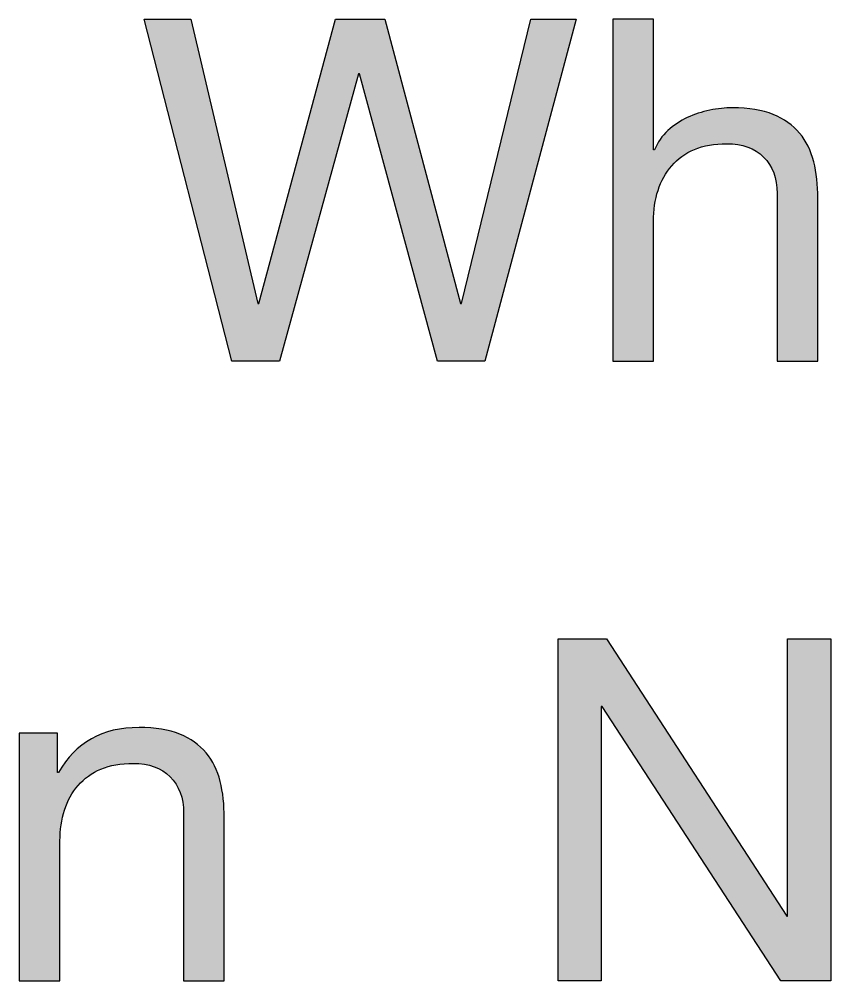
# Paper-space layout 'A3mask' of a CAD drawing. Extents: x 0 to 394, y 0 to 277.
# Drawn here: x 321.67 to 325.09, y 29.013 to 33.067 of the extents above; entities that cross this region are included whole.
import ezdxf
from ezdxf.enums import TextEntityAlignment as Align

# ---------------------------------------------------------------- set-up
doc = ezdxf.new("R2010")
doc.units = 0
doc.layers.get('0').update_dxf_attribs({"linetype": 'CONTINUOUS'})
doc.layers.get('Defpoints').update_dxf_attribs({"linetype": 'CONTINUOUS'})
doc.layers.add('JPP_Mask', color=7, linetype='CONTINUOUS')
doc.styles.add('JPP', font='arial.ttf')

# ---------------------------------------------------------------- blocks, each defined once
blk = doc.blocks.new('A3mask')
at = {"true_color": 0x004a91}
for points in [[(324.0182, 33.0666), (323.8266, 33.0666), (323.5337, 31.8674), (323.5297, 31.8674), (323.2108, 33.0666), (323.0027, 33.0666), (322.6799, 31.8674), (322.6757, 31.8674), (322.3932, 33.0666), (322.1972, 33.0666), (322.5667, 31.6252), (322.7666, 31.6252), (323.0997, 32.8365), (323.1039, 32.8365), (323.4328, 31.6252), (323.6327, 31.6252)], [(325.0905, 30.454), (324.9086, 30.454), (324.9086, 29.2851), (324.9047, 29.2851), (324.1455, 30.454), (323.9417, 30.454), (323.9417, 29.0125), (324.1235, 29.0125), (324.1235, 30.1692), (324.1274, 30.1692), (324.8806, 29.0125), (325.0905, 29.0125)]]:
    blk.add_hatch(color=154, dxfattribs=at).paths.add_polyline_path(points)
h = blk.add_hatch(color=154, dxfattribs=at)
edge = h.paths.add_edge_path()
edge.add_spline(control_points=[(324.4202, 32.4488), (324.4457, 32.4785), (324.4777, 32.5013), (324.516, 32.5175)], knot_values=[16, 16, 16, 16, 17, 17, 17, 17], degree=3, periodic=0)
edge.add_spline(control_points=[(324.516, 32.5175), (324.5542, 32.5337), (324.5997, 32.5417), (324.6523, 32.5417)], knot_values=[15, 15, 15, 15, 16, 16, 16, 16], degree=3, periodic=0)
edge.add_spline(control_points=[(324.6523, 32.5417), (324.7182, 32.5417), (324.7699, 32.5229), (324.8077, 32.4852)], knot_values=[14, 14, 14, 14, 15, 15, 15, 15], degree=3, periodic=0)
edge.add_spline(control_points=[(324.8077, 32.4852), (324.8453, 32.4475), (324.8643, 32.3964), (324.8643, 32.3318)], knot_values=[13, 13, 13, 13, 14, 14, 14, 14], degree=3, periodic=0)
edge.add_spline(control_points=[(324.8643, 32.3318), (324.8643, 32.3318), (324.8643, 31.6252), (324.8643, 31.6252), (324.8643, 31.6252), (324.9072, 31.6252), (324.95, 31.6252)], knot_values=[11.5, 11.5, 11.5, 11.5, 12.5, 12.5, 12.5, 13, 13, 13, 13], degree=3, periodic=0)
edge.add_spline(control_points=[(324.95, 31.6252), (324.9929, 31.6252), (325.0357, 31.6252), (325.0357, 31.6252), (325.0357, 31.6252), (325.0357, 31.7968), (325.0357, 31.9684)], knot_values=[10.5, 10.5, 10.5, 10.5, 11, 11, 11, 11.5, 11.5, 11.5, 11.5], degree=3, periodic=0)
edge.add_spline(control_points=[(325.0357, 31.9684), (325.0357, 32.14), (325.0357, 32.3116), (325.0357, 32.3116), (325.0357, 32.3681), (325.0302, 32.4196), (325.0186, 32.466)], knot_values=[9, 9, 9, 9, 9.5, 9.5, 9.5, 10.5, 10.5, 10.5, 10.5], degree=3, periodic=0)
edge.add_spline(control_points=[(325.0186, 32.466), (325.0072, 32.5125), (324.9873, 32.5525), (324.9592, 32.5861)], knot_values=[8, 8, 8, 8, 9, 9, 9, 9], degree=3, periodic=0)
edge.add_spline(control_points=[(324.9592, 32.5861), (324.9309, 32.6197), (324.8938, 32.646), (324.8481, 32.6649), (324.8024, 32.6838), (324.7451, 32.6932), (324.6765, 32.6932)], knot_values=[6, 6, 6, 6, 7, 7, 7, 8, 8, 8, 8], degree=3, periodic=0)
edge.add_spline(control_points=[(324.6765, 32.6932), (324.6456, 32.6932), (324.6136, 32.6898), (324.5807, 32.6831)], knot_values=[5, 5, 5, 5, 6, 6, 6, 6], degree=3, periodic=0)
edge.add_spline(control_points=[(324.5807, 32.6831), (324.5475, 32.6763), (324.516, 32.6659), (324.4858, 32.6518)], knot_values=[4, 4, 4, 4, 5, 5, 5, 5], degree=3, periodic=0)
edge.add_spline(control_points=[(324.4858, 32.6518), (324.4554, 32.6376), (324.428, 32.6194), (324.4039, 32.5972)], knot_values=[3, 3, 3, 3, 4, 4, 4, 4], degree=3, periodic=0)
edge.add_spline(control_points=[(324.4039, 32.5972), (324.3798, 32.575), (324.3608, 32.5477), (324.3473, 32.5155)], knot_values=[2, 2, 2, 2, 3, 3, 3, 3], degree=3, periodic=0)
edge.add_spline(control_points=[(324.3434, 32.5155), (324.3434, 32.5155), (324.3434, 32.6533), (324.3434, 32.791)], knot_values=[0.5, 0.5, 0.5, 0.5, 1, 1, 1, 1], degree=3, periodic=0)
edge.add_spline(control_points=[(324.3434, 32.791), (324.3434, 32.9288), (324.3434, 33.0666), (324.3434, 33.0666), (324.3434, 33.0666), (324.3327, 33.0666), (324.3166, 33.0666)], knot_values=[22.749965, 22.749965, 22.749965, 22.749965, 23.249965, 23.249965, 23.249965, 23.5, 23.5, 23.5, 23.5], degree=3, periodic=0)
edge.add_spline(control_points=[(324.3166, 33.0666), (324.3005, 33.0666), (324.279, 33.0666), (324.2576, 33.0666)], knot_values=[22.49997, 22.49997, 22.49997, 22.49997, 22.749965, 22.749965, 22.749965, 22.749965], degree=3, periodic=0)
edge.add_spline(control_points=[(324.2576, 33.0666), (324.2468, 33.0666), (324.2361, 33.0666), (324.226, 33.0666)], knot_values=[22.374972, 22.374972, 22.374972, 22.374972, 22.49997, 22.49997, 22.49997, 22.49997], degree=3, periodic=0)
edge.add_spline(control_points=[(324.226, 33.0666), (324.216, 33.0666), (324.2066, 33.0666), (324.1986, 33.0666)], knot_values=[22.249975, 22.249975, 22.249975, 22.249975, 22.374972, 22.374972, 22.374972, 22.374972], degree=3, periodic=0)
edge.add_spline(control_points=[(324.1986, 33.0666), (324.1945, 33.0666), (324.1908, 33.0666), (324.1876, 33.0666)], knot_values=[22.187476, 22.187476, 22.187476, 22.187476, 22.249975, 22.249975, 22.249975, 22.249975], degree=3, periodic=0)
edge.add_spline(control_points=[(324.1876, 33.0666), (324.1843, 33.0666), (324.1815, 33.0666), (324.1791, 33.0666)], knot_values=[22.124977, 22.124977, 22.124977, 22.124977, 22.187476, 22.187476, 22.187476, 22.187476], degree=3, periodic=0)
edge.add_spline(control_points=[(324.1717, 33.0666), (324.1717, 33.0666), (324.1717, 33.0666), (324.1717, 33.0666), (324.1717, 33.0666), (324.1717, 33.0666), (324.1717, 33.0666)], knot_values=[21.99998, 21.99998, 21.99998, 21.99998, 22.001425, 22.001425, 22.001425, 22.001445, 22.001445, 22.001445, 22.001445], degree=3, periodic=0)
edge.add_spline(control_points=[(324.1717, 33.0666), (324.1717, 33.0666), (324.1717, 32.7062), (324.1717, 32.3459)], knot_values=[21.49999, 21.49999, 21.49999, 21.49999, 21.99998, 21.99998, 21.99998, 21.99998], degree=3, periodic=0)
edge.add_spline(control_points=[(324.1717, 32.3459), (324.1717, 31.9855), (324.1717, 31.6252), (324.1717, 31.6252), (324.1717, 31.6252), (324.1717, 31.6252), (324.1717, 31.6252)], knot_values=[20.999023, 20.999023, 20.999023, 20.999023, 21.499013, 21.499013, 21.499013, 21.49999, 21.49999, 21.49999, 21.49999], degree=3, periodic=0)
edge.add_spline(control_points=[(324.1791, 31.6252), (324.1815, 31.6252), (324.1843, 31.6252), (324.1876, 31.6252)], knot_values=[20.812504, 20.812504, 20.812504, 20.812504, 20.875002, 20.875002, 20.875002, 20.875002], degree=3, periodic=0)
edge.add_spline(control_points=[(324.1876, 31.6252), (324.1909, 31.6252), (324.1945, 31.6252), (324.1986, 31.6252)], knot_values=[20.750005, 20.750005, 20.750005, 20.750005, 20.812504, 20.812504, 20.812504, 20.812504], degree=3, periodic=0)
edge.add_spline(control_points=[(324.1986, 31.6252), (324.2066, 31.6252), (324.216, 31.6252), (324.226, 31.6252)], knot_values=[20.625007, 20.625007, 20.625007, 20.625007, 20.750005, 20.750005, 20.750005, 20.750005], degree=3, periodic=0)
edge.add_spline(control_points=[(324.226, 31.6252), (324.2361, 31.6252), (324.2468, 31.6252), (324.2576, 31.6252)], knot_values=[20.50001, 20.50001, 20.50001, 20.50001, 20.625008, 20.625008, 20.625008, 20.625008], degree=3, periodic=0)
edge.add_spline(control_points=[(324.2576, 31.6252), (324.279, 31.6252), (324.3005, 31.6252), (324.3166, 31.6252)], knot_values=[20.250015, 20.250015, 20.250015, 20.250015, 20.50001, 20.50001, 20.50001, 20.50001], degree=3, periodic=0)
edge.add_spline(control_points=[(324.3166, 31.6252), (324.3327, 31.6252), (324.3434, 31.6252), (324.3434, 31.6252), (324.3434, 31.6252), (324.3434, 31.6252), (324.3434, 31.6252)], knot_values=[19.999532, 19.999532, 19.999532, 19.999532, 20.249547, 20.249547, 20.249547, 20.250015, 20.250015, 20.250015, 20.250015], degree=3, periodic=0)
edge.add_spline(control_points=[(324.3434, 31.6318), (324.3434, 31.6339), (324.3434, 31.6366), (324.3434, 31.6397)], knot_values=[19.906272, 19.906272, 19.906272, 19.906272, 19.937521, 19.937521, 19.937521, 19.937521], degree=3, periodic=0)
edge.add_spline(control_points=[(324.3434, 31.6397), (324.3434, 31.6429), (324.3434, 31.6465), (324.3434, 31.6505)], knot_values=[19.875022, 19.875022, 19.875022, 19.875022, 19.906272, 19.906272, 19.906272, 19.906272], degree=3, periodic=0)
edge.add_spline(control_points=[(324.3434, 31.6505), (324.3434, 31.6585), (324.3434, 31.6683), (324.3434, 31.6796)], knot_values=[19.812524, 19.812524, 19.812524, 19.812524, 19.875022, 19.875022, 19.875022, 19.875022], degree=3, periodic=0)
edge.add_spline(control_points=[(324.3434, 31.6796), (324.3434, 31.6908), (324.3434, 31.7034), (324.3434, 31.7173)], knot_values=[19.750025, 19.750025, 19.750025, 19.750025, 19.812524, 19.812524, 19.812524, 19.812524], degree=3, periodic=0)
edge.add_spline(control_points=[(324.3434, 31.7173), (324.3434, 31.7449), (324.3434, 31.7771), (324.3434, 31.8117)], knot_values=[19.625028, 19.625028, 19.625028, 19.625028, 19.750025, 19.750025, 19.750025, 19.750025], degree=3, periodic=0)
edge.add_spline(control_points=[(324.3434, 31.8117), (324.3434, 31.8462), (324.3434, 31.883), (324.3434, 31.9199)], knot_values=[19.50003, 19.50003, 19.50003, 19.50003, 19.625028, 19.625028, 19.625028, 19.625028], degree=3, periodic=0)
edge.add_spline(control_points=[(324.3434, 31.9199), (324.3434, 31.9936), (324.3434, 32.0673), (324.3434, 32.1225)], knot_values=[19.250035, 19.250035, 19.250035, 19.250035, 19.50003, 19.50003, 19.50003, 19.50003], degree=3, periodic=0)
edge.add_spline(control_points=[(324.3434, 32.1225), (324.3434, 32.1778), (324.3434, 32.2147), (324.3434, 32.2147), (324.3434, 32.2617), (324.3496, 32.3052), (324.3626, 32.3449)], knot_values=[18, 18, 18, 18, 18.250035, 18.250035, 18.250035, 19.250035, 19.250035, 19.250035, 19.250035], degree=3, periodic=0)
edge.add_spline(control_points=[(324.3626, 32.3449), (324.3754, 32.3846), (324.3944, 32.4192), (324.4202, 32.4488)], knot_values=[17, 17, 17, 17, 18, 18, 18, 18], degree=3, periodic=0)
h = blk.add_hatch(color=154, dxfattribs=at)
edge = h.paths.add_edge_path()
edge.add_spline(control_points=[(322.5173, 29.8533), (322.5059, 29.8997), (322.486, 29.9398), (322.4579, 29.9735)], knot_values=[5, 5, 5, 5, 6, 6, 6, 6], degree=3, periodic=0)
edge.add_spline(control_points=[(322.4579, 29.9735), (322.4296, 30.0071), (322.3925, 30.0333), (322.3468, 30.0523)], knot_values=[4, 4, 4, 4, 5, 5, 5, 5], degree=3, periodic=0)
edge.add_spline(control_points=[(322.3468, 30.0523), (322.3011, 30.0711), (322.2438, 30.0804), (322.1752, 30.0804)], knot_values=[3, 3, 3, 3, 4, 4, 4, 4], degree=3, periodic=0)
edge.add_spline(control_points=[(322.1752, 30.0804), (322.0204, 30.0804), (321.9073, 30.0173), (321.8361, 29.8907)], knot_values=[2, 2, 2, 2, 3, 3, 3, 3], degree=3, periodic=0)
edge.add_spline(control_points=[(321.8319, 29.8907), (321.8319, 29.8907), (321.8319, 29.9321), (321.8319, 29.9735)], knot_values=[0.5, 0.5, 0.5, 0.5, 1, 1, 1, 1], degree=3, periodic=0)
edge.add_spline(control_points=[(321.8319, 29.9735), (321.8319, 30.0149), (321.8319, 30.0563), (321.8319, 30.0563), (321.8319, 30.0563), (321.8218, 30.0563), (321.8066, 30.0563)], knot_values=[19.749965, 19.749965, 19.749965, 19.749965, 20.249965, 20.249965, 20.249965, 20.5, 20.5, 20.5, 20.5], degree=3, periodic=0)
edge.add_spline(control_points=[(321.8066, 30.0563), (321.7915, 30.0563), (321.7713, 30.0563), (321.7512, 30.0563)], knot_values=[19.49997, 19.49997, 19.49997, 19.49997, 19.749965, 19.749965, 19.749965, 19.749965], degree=3, periodic=0)
edge.add_spline(control_points=[(321.7512, 30.0563), (321.7411, 30.0563), (321.731, 30.0563), (321.7215, 30.0563)], knot_values=[19.374972, 19.374972, 19.374972, 19.374972, 19.49997, 19.49997, 19.49997, 19.49997], degree=3, periodic=0)
edge.add_spline(control_points=[(321.7215, 30.0563), (321.7121, 30.0563), (321.7032, 30.0563), (321.6957, 30.0563)], knot_values=[19.249975, 19.249975, 19.249975, 19.249975, 19.374972, 19.374972, 19.374972, 19.374972], degree=3, periodic=0)
edge.add_spline(control_points=[(321.6957, 30.0563), (321.6919, 30.0563), (321.6884, 30.0563), (321.6853, 30.0563)], knot_values=[19.187476, 19.187476, 19.187476, 19.187476, 19.249975, 19.249975, 19.249975, 19.249975], degree=3, periodic=0)
edge.add_spline(control_points=[(321.6853, 30.0563), (321.6823, 30.0563), (321.6796, 30.0563), (321.6774, 30.0563)], knot_values=[19.124977, 19.124977, 19.124977, 19.124977, 19.187476, 19.187476, 19.187476, 19.187476], degree=3, periodic=0)
edge.add_spline(control_points=[(321.6704, 30.0563), (321.6704, 30.0563), (321.6704, 30.0563), (321.6704, 30.0563), (321.6704, 30.0563), (321.6704, 30.0563), (321.6704, 30.0563)], knot_values=[18.99998, 18.99998, 18.99998, 18.99998, 19.001425, 19.001425, 19.001425, 19.001445, 19.001445, 19.001445, 19.001445], degree=3, periodic=0)
edge.add_spline(control_points=[(321.6704, 30.0563), (321.6704, 30.0563), (321.6704, 29.7953), (321.6704, 29.5344)], knot_values=[18.49999, 18.49999, 18.49999, 18.49999, 18.99998, 18.99998, 18.99998, 18.99998], degree=3, periodic=0)
edge.add_spline(control_points=[(321.6704, 29.5344), (321.6704, 29.2735), (321.6704, 29.0125), (321.6704, 29.0125), (321.6704, 29.0125), (321.6704, 29.0125), (321.6704, 29.0125)], knot_values=[17.999023, 17.999023, 17.999023, 17.999023, 18.499013, 18.499013, 18.499013, 18.49999, 18.49999, 18.49999, 18.49999], degree=3, periodic=0)
edge.add_spline(control_points=[(321.6747, 29.0125), (321.6756, 29.0125), (321.6766, 29.0125), (321.6778, 29.0125)], knot_values=[17.875002, 17.875002, 17.875002, 17.875002, 17.906252, 17.906252, 17.906252, 17.906252], degree=3, periodic=0)
edge.add_spline(control_points=[(321.6778, 29.0125), (321.6802, 29.0125), (321.683, 29.0125), (321.6863, 29.0125)], knot_values=[17.812504, 17.812504, 17.812504, 17.812504, 17.875002, 17.875002, 17.875002, 17.875002], degree=3, periodic=0)
edge.add_spline(control_points=[(321.6863, 29.0125), (321.6895, 29.0125), (321.6932, 29.0125), (321.6973, 29.0125)], knot_values=[17.750005, 17.750005, 17.750005, 17.750005, 17.812504, 17.812504, 17.812504, 17.812504], degree=3, periodic=0)
edge.add_spline(control_points=[(321.6973, 29.0125), (321.7053, 29.0125), (321.7147, 29.0125), (321.7247, 29.0125)], knot_values=[17.625007, 17.625007, 17.625007, 17.625007, 17.750005, 17.750005, 17.750005, 17.750005], degree=3, periodic=0)
edge.add_spline(control_points=[(321.7247, 29.0125), (321.7348, 29.0125), (321.7455, 29.0125), (321.7563, 29.0125)], knot_values=[17.50001, 17.50001, 17.50001, 17.50001, 17.625008, 17.625008, 17.625008, 17.625008], degree=3, periodic=0)
edge.add_spline(control_points=[(321.7563, 29.0125), (321.7777, 29.0125), (321.7992, 29.0125), (321.8153, 29.0125)], knot_values=[17.250015, 17.250015, 17.250015, 17.250015, 17.50001, 17.50001, 17.50001, 17.50001], degree=3, periodic=0)
edge.add_spline(control_points=[(321.8153, 29.0125), (321.8314, 29.0125), (321.8421, 29.0125), (321.8421, 29.0125), (321.8421, 29.0125), (321.8421, 29.0125), (321.8421, 29.0125)], knot_values=[16.999532, 16.999532, 16.999532, 16.999532, 17.249547, 17.249547, 17.249547, 17.250015, 17.250015, 17.250015, 17.250015], degree=3, periodic=0)
edge.add_spline(control_points=[(321.8421, 29.0163), (321.8421, 29.0171), (321.8421, 29.0181), (321.8421, 29.0191)], knot_values=[16.937521, 16.937521, 16.937521, 16.937521, 16.953146, 16.953146, 16.953146, 16.953146], degree=3, periodic=0)
edge.add_spline(control_points=[(321.8421, 29.0191), (321.8421, 29.0213), (321.8421, 29.024), (321.8421, 29.0271)], knot_values=[16.906272, 16.906272, 16.906272, 16.906272, 16.937521, 16.937521, 16.937521, 16.937521], degree=3, periodic=0)
edge.add_spline(control_points=[(321.8421, 29.0271), (321.8421, 29.0302), (321.8421, 29.0338), (321.8421, 29.0379)], knot_values=[16.875022, 16.875022, 16.875022, 16.875022, 16.906272, 16.906272, 16.906272, 16.906272], degree=3, periodic=0)
edge.add_spline(control_points=[(321.8421, 29.0379), (321.8421, 29.0459), (321.8421, 29.0557), (321.8421, 29.0669)], knot_values=[16.812524, 16.812524, 16.812524, 16.812524, 16.875022, 16.875022, 16.875022, 16.875022], degree=3, periodic=0)
edge.add_spline(control_points=[(321.8421, 29.0669), (321.8421, 29.0782), (321.8421, 29.0908), (321.8421, 29.1046)], knot_values=[16.750025, 16.750025, 16.750025, 16.750025, 16.812524, 16.812524, 16.812524, 16.812524], degree=3, periodic=0)
edge.add_spline(control_points=[(321.8421, 29.1046), (321.8421, 29.1323), (321.8421, 29.1645), (321.8421, 29.1991)], knot_values=[16.625028, 16.625028, 16.625028, 16.625028, 16.750025, 16.750025, 16.750025, 16.750025], degree=3, periodic=0)
edge.add_spline(control_points=[(321.8421, 29.1991), (321.8421, 29.2336), (321.8421, 29.2705), (321.8421, 29.3073)], knot_values=[16.50003, 16.50003, 16.50003, 16.50003, 16.625028, 16.625028, 16.625028, 16.625028], degree=3, periodic=0)
edge.add_spline(control_points=[(321.8421, 29.3073), (321.8421, 29.381), (321.8421, 29.4547), (321.8421, 29.51)], knot_values=[16.250035, 16.250035, 16.250035, 16.250035, 16.50003, 16.50003, 16.50003, 16.50003], degree=3, periodic=0)
edge.add_spline(control_points=[(321.8421, 29.51), (321.8421, 29.5653), (321.8421, 29.6021), (321.8421, 29.6021), (321.8421, 29.6492), (321.8483, 29.6926), (321.8613, 29.7323)], knot_values=[15, 15, 15, 15, 15.250035, 15.250035, 15.250035, 16.250035, 16.250035, 16.250035, 16.250035], degree=3, periodic=0)
edge.add_spline(control_points=[(321.8613, 29.7323), (321.8741, 29.7719), (321.8931, 29.8067), (321.9189, 29.8362)], knot_values=[14, 14, 14, 14, 15, 15, 15, 15], degree=3, periodic=0)
edge.add_spline(control_points=[(321.9189, 29.8362), (321.9444, 29.8659), (321.9764, 29.8888), (322.0146, 29.9048)], knot_values=[13, 13, 13, 13, 14, 14, 14, 14], degree=3, periodic=0)
edge.add_spline(control_points=[(322.0146, 29.9048), (322.0529, 29.9211), (322.0984, 29.9292), (322.151, 29.9292)], knot_values=[12, 12, 12, 12, 13, 13, 13, 13], degree=3, periodic=0)
edge.add_spline(control_points=[(322.151, 29.9292), (322.2169, 29.9292), (322.2686, 29.9102), (322.3064, 29.8726)], knot_values=[11, 11, 11, 11, 12, 12, 12, 12], degree=3, periodic=0)
edge.add_spline(control_points=[(322.3064, 29.8726), (322.344, 29.8348), (322.363, 29.7837), (322.363, 29.719)], knot_values=[10, 10, 10, 10, 11, 11, 11, 11], degree=3, periodic=0)
edge.add_spline(control_points=[(322.363, 29.719), (322.363, 29.719), (322.363, 29.0125), (322.363, 29.0125), (322.363, 29.0125), (322.4059, 29.0125), (322.4487, 29.0125)], knot_values=[8.5, 8.5, 8.5, 8.5, 9.5, 9.5, 9.5, 10, 10, 10, 10], degree=3, periodic=0)
edge.add_spline(control_points=[(322.4487, 29.0125), (322.4916, 29.0125), (322.5344, 29.0125), (322.5344, 29.0125), (322.5344, 29.0125), (322.5344, 29.1841), (322.5344, 29.3557)], knot_values=[7.5, 7.5, 7.5, 7.5, 8, 8, 8, 8.5, 8.5, 8.5, 8.5], degree=3, periodic=0)
edge.add_spline(control_points=[(322.5344, 29.3557), (322.5344, 29.5273), (322.5344, 29.6989), (322.5344, 29.6989), (322.5344, 29.7555), (322.5289, 29.8069), (322.5173, 29.8533)], knot_values=[6, 6, 6, 6, 6.5, 6.5, 6.5, 7.5, 7.5, 7.5, 7.5], degree=3, periodic=0)
at = {"layer": 'Defpoints', "color": 154, "true_color": 0x004a91}
for points in [[(323.4328, 31.6252), (323.1039, 32.8365), (323.0997, 32.8365), (322.7666, 31.6252), (322.5667, 31.6252), (322.1972, 33.0666), (322.3932, 33.0666), (322.6757, 31.8674), (322.6799, 31.8674), (323.0027, 33.0666), (323.2108, 33.0666), (323.5297, 31.8674), (323.5337, 31.8674), (323.8266, 33.0666), (324.0182, 33.0666), (323.6327, 31.6252), (323.4328, 31.6252)], [(324.1455, 30.454), (324.9047, 29.2851), (324.9086, 29.2851), (324.9086, 30.454), (325.0905, 30.454), (325.0905, 29.0125), (324.8806, 29.0125), (324.1274, 30.1692), (324.1235, 30.1692), (324.1235, 29.0125), (323.9417, 29.0125), (323.9417, 30.454), (324.1455, 30.454)]]:
    blk.add_lwpolyline(points, dxfattribs=at)
for points, knots in [([(324.3434, 33.0666), (324.3434, 33.0666), (324.3434, 32.5155), (324.3434, 32.5155), (324.3434, 32.5155), (324.3473, 32.5155), (324.3473, 32.5155), (324.3608, 32.5477), (324.3798, 32.575), (324.4039, 32.5972), (324.428, 32.6194), (324.4554, 32.6376), (324.4858, 32.6518), (324.516, 32.6659), (324.5475, 32.6763), (324.5807, 32.6831), (324.6136, 32.6898), (324.6456, 32.6932), (324.6765, 32.6932), (324.7451, 32.6932), (324.8024, 32.6838), (324.8481, 32.6649), (324.8938, 32.646), (324.9309, 32.6197), (324.9592, 32.5861), (324.9873, 32.5525), (325.0072, 32.5125), (325.0186, 32.466), (325.0302, 32.4196), (325.0357, 32.3681), (325.0357, 32.3116), (325.0357, 32.3116), (325.0357, 31.6252), (325.0357, 31.6252), (325.0357, 31.6252), (324.8643, 31.6252), (324.8643, 31.6252), (324.8643, 31.6252), (324.8643, 32.3318), (324.8643, 32.3318), (324.8643, 32.3964), (324.8453, 32.4475), (324.8077, 32.4852), (324.7699, 32.5229), (324.7182, 32.5417), (324.6523, 32.5417), (324.5997, 32.5417), (324.5542, 32.5337), (324.516, 32.5175), (324.4777, 32.5013), (324.4457, 32.4785), (324.4202, 32.4488), (324.3944, 32.4192), (324.3754, 32.3846), (324.3626, 32.3449), (324.3496, 32.3052), (324.3434, 32.2617), (324.3434, 32.2147), (324.3434, 32.2147), (324.3434, 31.6252), (324.3434, 31.6252), (324.3434, 31.6252), (324.1717, 31.6252), (324.1717, 31.6252), (324.1717, 31.6252), (324.1717, 33.0666), (324.1717, 33.0666), (324.1717, 33.0666), (324.3434, 33.0666), (324.3434, 33.0666)], [0, 0, 0, 0, 1, 1, 1, 2, 2, 2, 3, 3, 3, 4, 4, 4, 5, 5, 5, 6, 6, 6, 7, 7, 7, 8, 8, 8, 9, 9, 9, 10, 10, 10, 11, 11, 11, 12, 12, 12, 13, 13, 13, 14, 14, 14, 15, 15, 15, 16, 16, 16, 17, 17, 17, 18, 18, 18, 19, 19, 19, 20, 20, 20, 21, 21, 21, 22, 22, 22, 23, 23, 23, 23]), ([(321.8319, 30.0563), (321.8319, 30.0563), (321.8319, 29.8907), (321.8319, 29.8907), (321.8319, 29.8907), (321.8361, 29.8907), (321.8361, 29.8907), (321.9073, 30.0173), (322.0204, 30.0804), (322.1752, 30.0804), (322.2438, 30.0804), (322.3011, 30.0711), (322.3468, 30.0523), (322.3925, 30.0333), (322.4296, 30.0071), (322.4579, 29.9735), (322.486, 29.9398), (322.5059, 29.8997), (322.5173, 29.8533), (322.5289, 29.8069), (322.5344, 29.7555), (322.5344, 29.6989), (322.5344, 29.6989), (322.5344, 29.0125), (322.5344, 29.0125), (322.5344, 29.0125), (322.363, 29.0125), (322.363, 29.0125), (322.363, 29.0125), (322.363, 29.719), (322.363, 29.719), (322.363, 29.7837), (322.344, 29.8348), (322.3064, 29.8726), (322.2686, 29.9102), (322.2169, 29.9292), (322.151, 29.9292), (322.0984, 29.9292), (322.0529, 29.9211), (322.0146, 29.9048), (321.9764, 29.8888), (321.9444, 29.8659), (321.9189, 29.8362), (321.8931, 29.8067), (321.8741, 29.7719), (321.8613, 29.7323), (321.8483, 29.6926), (321.8421, 29.6492), (321.8421, 29.6021), (321.8421, 29.6021), (321.8421, 29.0125), (321.8421, 29.0125), (321.8421, 29.0125), (321.6704, 29.0125), (321.6704, 29.0125), (321.6704, 29.0125), (321.6704, 30.0563), (321.6704, 30.0563), (321.6704, 30.0563), (321.8319, 30.0563), (321.8319, 30.0563)], [0, 0, 0, 0, 1, 1, 1, 2, 2, 2, 3, 3, 3, 4, 4, 4, 5, 5, 5, 6, 6, 6, 7, 7, 7, 8, 8, 8, 9, 9, 9, 10, 10, 10, 11, 11, 11, 12, 12, 12, 13, 13, 13, 14, 14, 14, 15, 15, 15, 16, 16, 16, 17, 17, 17, 18, 18, 18, 19, 19, 19, 20, 20, 20, 20])]:
    blk.add_open_spline(points, degree=3, knots=knots, dxfattribs=at)
at = {"color": 7, "style": 'JPP'}
for tag, p in [('Client', (361.62, 56.35)), ('Project1', (361.62, 44.1)), ('Project2', (361.62, 40.425)), ('Project3', (361.62, 36.75)), ('Title1', (361.62, 28.175)), ('Title2', (361.62, 24.5)), ('Title3', (361.62, 20.825)), ('Status', (308.7, 3.675))]:
    blk.add_attdef(tag, text='', height=1.7, dxfattribs=at).set_placement(p, align=Align.MIDDLE_LEFT)
at = {"color": 2, "style": 'JPP'}
for tag, p in [('Scale', (322.175, 12.25)), ('Checked', (366.275, 12.25)), ('Drawn', (344.225, 12.25)), ('Date', (388.325, 12.25))]:
    blk.add_attdef(tag, text='', height=1, dxfattribs=at).set_placement(p, align=Align.MIDDLE_CENTER)
at = {"color": 6, "style": 'JPP'}
for tag, p in [('Ref', (352.8, 3.675)), ('DrgNo.', (373.38, 3.675))]:
    blk.add_attdef(tag, text='', height=2, dxfattribs=at).set_placement(p, align=Align.MIDDLE_LEFT)
blk.add_attdef('Rev', text='', height=2, dxfattribs=at).set_placement((390.1746, 3.675), align=Align.MIDDLE_CENTER)

psp = doc.layouts.new('A3mask')

# ---------------------------------------------------------------- block references
at = {"layer": 'JPP_Mask'}
psp.add_blockref('A3mask', (0, 0), dxfattribs=at)

doc.saveas('drawing.dxf')
